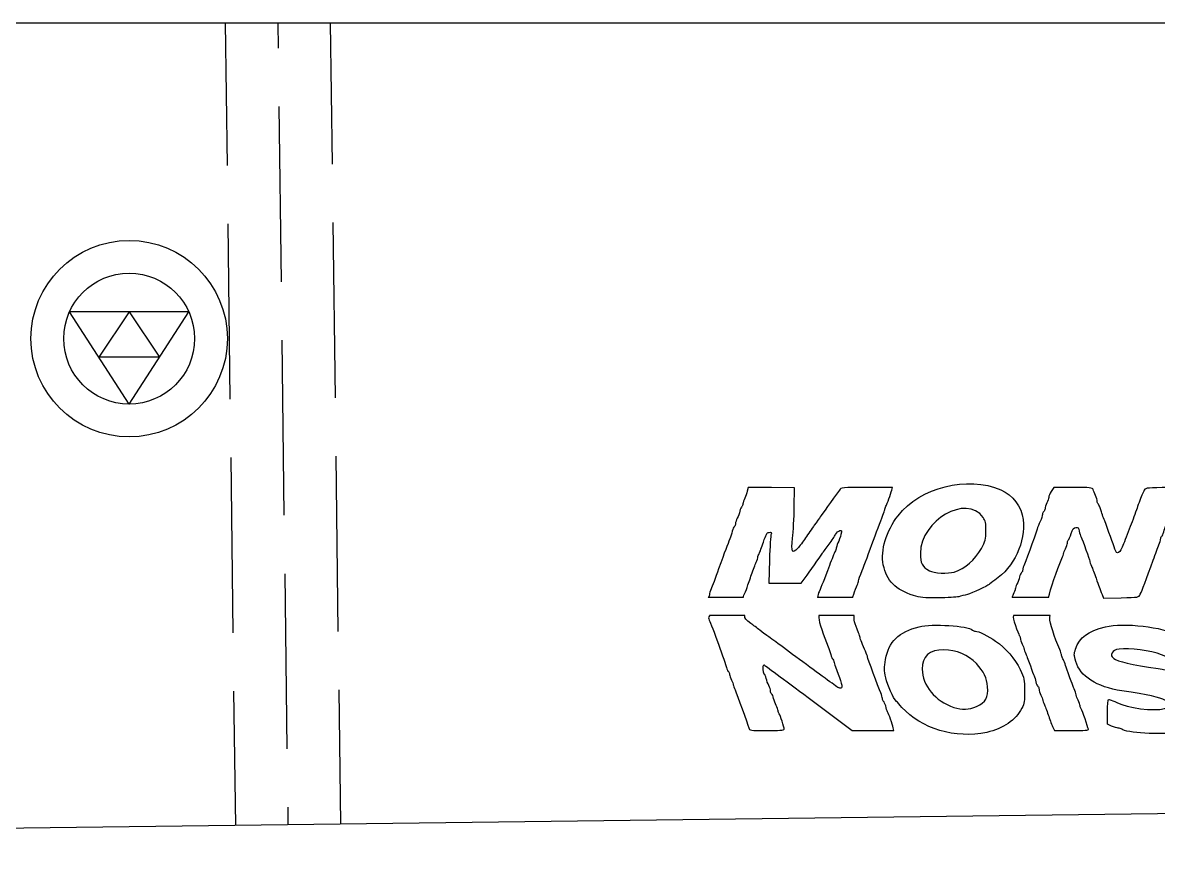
# Model space of a CAD drawing. Header units: centimetres. Extents: x 56783 to 57745, y 15612 to 15912.
# Drawn here: x 56953.47 to 56975.08, y 15755.68 to 15771.57 of the extents above; entities that cross this region are included whole.
import ezdxf

# ---------------------------------------------------------------- set-up
doc = ezdxf.new("R2010")
doc.units = ezdxf.units.CM
doc.header["$MEASUREMENT"] = 0
for name, color, linetype in [('Exterior', 7, 'Continuous'), ('Kerf', 1, 'Continuous'), ('Publicidades 3', 2, 'Continuous')]:
    doc.layers.add(name, color=color, linetype=linetype)

msp = doc.modelspace()

# ---------------------------------------------------------------- linework, layer by layer
at = {"layer": 'Exterior'}
for p, q in [((56948.04, 15771.572), (56984.422, 15771.572)), ((56995.117, 15756.778), (56908.407, 15755.678))]:
    msp.add_line(p, q, dxfattribs=at)
at = {"layer": 'Kerf'}
for p, q in [((56957.327, 15771.572), (56957.362, 15768.855)), ((56958.327, 15771.572), (56958.333, 15771.09)), ((56959.327, 15771.572), (56959.362, 15768.881)), ((56958.347, 15769.979), (56958.39, 15766.646)), ((56957.376, 15767.744), (56957.418, 15764.411)), ((56959.376, 15767.77), (56959.418, 15764.437)), ((56958.404, 15765.535), (56958.446, 15762.202)), ((56957.432, 15763.3), (56957.474, 15759.967)), ((56959.432, 15763.326), (56959.474, 15759.992)), ((56958.46, 15761.091), (56958.503, 15757.758)), ((56957.488, 15758.856), (56957.521, 15756.301)), ((56959.488, 15758.881), (56959.521, 15756.326)), ((56958.517, 15756.647), (56958.521, 15756.313))]:
    msp.add_line(p, q, dxfattribs=at)
at = {"layer": 'Publicidades 3'}
for p, q in [((56956.636, 15766.074), (56954.365, 15766.074)), ((56955.5, 15764.318), (56954.365, 15766.074)), ((56955.5, 15766.074), (56954.925, 15765.207)), ((56955.5, 15764.318), (56956.636, 15766.074)), ((56955.5, 15766.074), (56956.075, 15765.207)), ((56956.075, 15765.207), (56954.925, 15765.207)), ((56967.186, 15760.639), (56966.519, 15760.639)), ((56969.271, 15760.639), (56968.6, 15760.639)), ((56972.998, 15760.639), (56972.301, 15760.639)), ((56967.214, 15760.293), (56966.547, 15760.293)), ((56969.299, 15760.293), (56968.628, 15760.293)), ((56973.026, 15760.293), (56972.329, 15760.293))]:
    msp.add_line(p, q, dxfattribs=at)
for radius in [1.869, 1.245]:
    msp.add_circle((56955.5, 15765.563), radius, dxfattribs=at)
for points, knots in [([(56971.286, 15760.652), (56971.323, 15760.664), (56971.399, 15760.683), (56971.451, 15760.697), (56971.539, 15760.719), (56971.839, 15760.858), (56971.865, 15760.887), (56971.872, 15760.894), (56971.922, 15760.932), (56971.974, 15760.967), (56972.336, 15761.213), (56972.565, 15761.7), (56972.513, 15762.119), (56972.483, 15762.367), (56972.317, 15762.59), (56972.09, 15762.687), (56971.449, 15762.961), (56970.555, 15762.736), (56970.134, 15762.195), (56969.907, 15761.904), (56969.795, 15761.535), (56969.852, 15761.26), (56969.916, 15760.958), (56970.084, 15760.785), (56970.427, 15760.674), (56970.543, 15760.638), (56970.635, 15760.629), (56970.893, 15760.631), (56971.07, 15760.633), (56971.245, 15760.643), (56971.286, 15760.652), (56971.286, 15760.652), (56971.286, 15760.652), (56971.286, 15760.652)], [0, 0, 0, 0, 0.090909, 0.090909, 0.090909, 0.181818, 0.181818, 0.181818, 0.272727, 0.272727, 0.272727, 0.363636, 0.363636, 0.363636, 0.454545, 0.454545, 0.454545, 0.545455, 0.545455, 0.545455, 0.636364, 0.636364, 0.636364, 0.727273, 0.727273, 0.727273, 0.818182, 0.818182, 0.818182, 0.909091, 0.909091, 0.909091, 1, 1, 1, 1]), ([(56969.271, 15760.639), (56969.275, 15760.658), (56969.281, 15760.677), (56969.289, 15760.7), (56969.31, 15760.759), (56969.339, 15760.837), (56969.353, 15760.872), (56969.37, 15760.91), (56969.381, 15760.948), (56969.381, 15760.958), (56969.381, 15760.969), (56969.412, 15761.057), (56969.45, 15761.152), (56969.488, 15761.248), (56969.585, 15761.506), (56969.665, 15761.729), (56969.746, 15761.949), (56969.828, 15762.164), (56969.845, 15762.207), (56969.864, 15762.247), (56969.878, 15762.292), (56969.878, 15762.306), (56969.878, 15762.32), (56969.888, 15762.351), (56969.902, 15762.374), (56969.928, 15762.422), (56969.994, 15762.602), (56970.013, 15762.68), (56970.013, 15762.68), (56970.025, 15762.734), (56970.025, 15762.734), (56970.025, 15762.734), (56969.54, 15762.734), (56969.54, 15762.734), (56969.062, 15762.734), (56969.053, 15762.734), (56969.015, 15762.682), (56968.878, 15762.49), (56968.679, 15762.211), (56968.653, 15762.173), (56968.636, 15762.15), (56968.587, 15762.076), (56968.539, 15762.013), (56968.492, 15761.946), (56968.419, 15761.838), (56968.371, 15761.771), (56968.326, 15761.703), (56968.258, 15761.613), (56968.22, 15761.573), (56968.116, 15761.459), (56968.095, 15761.502), (56968.125, 15761.767), (56968.139, 15761.89), (56968.154, 15762.154), (56968.156, 15762.356), (56968.156, 15762.356), (56968.163, 15762.722), (56968.163, 15762.722), (56968.163, 15762.722), (56967.721, 15762.729), (56967.721, 15762.729), (56967.721, 15762.729), (56967.281, 15762.734), (56967.281, 15762.734), (56967.281, 15762.734), (56967.264, 15762.663), (56967.264, 15762.663), (56967.255, 15762.623), (56967.233, 15762.561), (56967.215, 15762.526), (56967.196, 15762.49), (56967.181, 15762.443), (56967.181, 15762.422), (56967.181, 15762.401), (56967.172, 15762.377), (56967.16, 15762.367), (56967.148, 15762.36), (56967.132, 15762.322), (56967.122, 15762.282), (56967.113, 15762.242), (56967.092, 15762.183), (56967.073, 15762.147), (56967.054, 15762.112), (56967.039, 15762.065), (56967.039, 15762.043), (56967.039, 15762.022), (56967.03, 15761.998), (56967.018, 15761.989), (56967.006, 15761.982), (56966.987, 15761.942), (56966.978, 15761.899), (56966.971, 15761.859), (56966.95, 15761.793), (56966.933, 15761.752), (56966.886, 15761.641), (56966.838, 15761.516), (56966.718, 15761.185), (56966.659, 15761.014), (56966.592, 15760.844), (56966.576, 15760.801), (56966.557, 15760.761), (56966.543, 15760.714), (56966.543, 15760.695), (56966.543, 15760.678), (56966.533, 15760.656), (56966.519, 15760.639)], [0.1564698, 0.1564698, 0.1564698, 0.1564698, 0.1594203, 0.1594203, 0.1594203, 0.173913, 0.173913, 0.173913, 0.1884058, 0.1884058, 0.1884058, 0.2028986, 0.2028986, 0.2028986, 0.2173913, 0.2173913, 0.2173913, 0.2318841, 0.2318841, 0.2318841, 0.2463768, 0.2463768, 0.2463768, 0.2608696, 0.2608696, 0.2608696, 0.2753623, 0.2753623, 0.2753623, 0.2898551, 0.2898551, 0.2898551, 0.3043478, 0.3043478, 0.3043478, 0.3188406, 0.3188406, 0.3188406, 0.3333333, 0.3333333, 0.3333333, 0.3478261, 0.3478261, 0.3478261, 0.3623188, 0.3623188, 0.3623188, 0.3768116, 0.3768116, 0.3768116, 0.3913043, 0.3913043, 0.3913043, 0.4057971, 0.4057971, 0.4057971, 0.4202899, 0.4202899, 0.4202899, 0.4347826, 0.4347826, 0.4347826, 0.4492754, 0.4492754, 0.4492754, 0.4637681, 0.4637681, 0.4637681, 0.4782609, 0.4782609, 0.4782609, 0.4927536, 0.4927536, 0.4927536, 0.5072464, 0.5072464, 0.5072464, 0.5217391, 0.5217391, 0.5217391, 0.5362319, 0.5362319, 0.5362319, 0.5507246, 0.5507246, 0.5507246, 0.5652174, 0.5652174, 0.5652174, 0.5797101, 0.5797101, 0.5797101, 0.5942029, 0.5942029, 0.5942029, 0.6086957, 0.6086957, 0.6086957, 0.6231884, 0.6231884, 0.6231884, 0.6376812, 0.6376812, 0.6376812, 0.6506235, 0.6506235, 0.6506235, 0.6506235]), ([(56972.998, 15760.639), (56973.028, 15760.782), (56973.154, 15761.153), (56973.251, 15761.379), (56973.27, 15761.419), (56973.284, 15761.461), (56973.284, 15761.476), (56973.284, 15761.487), (56973.301, 15761.53), (56973.32, 15761.565), (56973.339, 15761.603), (56973.355, 15761.651), (56973.355, 15761.672), (56973.355, 15761.693), (56973.363, 15761.717), (56973.372, 15761.726), (56973.384, 15761.736), (56973.407, 15761.793), (56973.426, 15761.854), (56973.452, 15761.937), (56973.476, 15761.968), (56973.514, 15761.972), (56973.554, 15761.979), (56973.568, 15761.965), (56973.58, 15761.901), (56973.59, 15761.859), (56973.606, 15761.809), (56973.616, 15761.788), (56973.644, 15761.736), (56973.781, 15761.353), (56973.781, 15761.329), (56973.781, 15761.319), (56973.795, 15761.277), (56973.814, 15761.237), (56973.831, 15761.194), (56973.871, 15761.092), (56973.9, 15761.007), (56973.952, 15760.853), (56973.966, 15760.818), (56974.015, 15760.693), (56974.015, 15760.693), (56974.041, 15760.626), (56974.041, 15760.626), (56974.041, 15760.626), (56974.377, 15760.633), (56974.377, 15760.633), (56974.711, 15760.641), (56974.713, 15760.641), (56974.742, 15760.7), (56974.772, 15760.761), (56974.86, 15760.991), (56974.988, 15761.35), (56975.03, 15761.466), (56975.08, 15761.596), (56975.096, 15761.639), (56975.115, 15761.679), (56975.13, 15761.729), (56975.13, 15761.748), (56975.13, 15761.769), (56975.139, 15761.79), (56975.151, 15761.8), (56975.163, 15761.807), (56975.179, 15761.845), (56975.189, 15761.885), (56975.198, 15761.925), (56975.219, 15761.984), (56975.238, 15762.02), (56975.257, 15762.055), (56975.271, 15762.102), (56975.271, 15762.124), (56975.271, 15762.145), (56975.281, 15762.169), (56975.293, 15762.178), (56975.305, 15762.185), (56975.321, 15762.221), (56975.331, 15762.261), (56975.338, 15762.299), (56975.378, 15762.41), (56975.416, 15762.509), (56975.454, 15762.609), (56975.484, 15762.701), (56975.484, 15762.713), (56975.484, 15762.727), (56975.357, 15762.732), (56975.16, 15762.729), (56974.841, 15762.722), (56974.836, 15762.722), (56974.808, 15762.663), (56974.756, 15762.554), (56974.73, 15762.486), (56974.69, 15762.367), (56974.668, 15762.301), (56974.614, 15762.152), (56974.569, 15762.036), (56974.524, 15761.918), (56974.46, 15761.75), (56974.425, 15761.658), (56974.351, 15761.471), (56974.299, 15761.438), (56974.261, 15761.556), (56974.228, 15761.655), (56974.129, 15761.925), (56974.065, 15762.095), (56974.037, 15762.166), (56974.004, 15762.263), (56973.989, 15762.308), (56973.978, 15762.353), (56973.956, 15762.401), (56973.944, 15762.412), (56973.933, 15762.427), (56973.923, 15762.45), (56973.923, 15762.469), (56973.923, 15762.488), (56973.909, 15762.535), (56973.89, 15762.576), (56973.871, 15762.618), (56973.852, 15762.67), (56973.843, 15762.691), (56973.831, 15762.729), (56973.791, 15762.734), (56973.462, 15762.734), (56973.462, 15762.734), (56973.095, 15762.734), (56973.095, 15762.734), (56973.095, 15762.734), (56973.048, 15762.656), (56973.048, 15762.656), (56973.022, 15762.616), (56973.001, 15762.564), (56973.001, 15762.542), (56973.001, 15762.521), (56972.984, 15762.471), (56972.965, 15762.436), (56972.946, 15762.398), (56972.93, 15762.348), (56972.93, 15762.327), (56972.93, 15762.306), (56972.918, 15762.28), (56972.906, 15762.273), (56972.892, 15762.266), (56972.882, 15762.24), (56972.882, 15762.218), (56972.88, 15762.197), (56972.861, 15762.136), (56972.835, 15762.084), (56972.809, 15762.031), (56972.79, 15761.979), (56972.788, 15761.968), (56972.788, 15761.942), (56972.587, 15761.388), (56972.537, 15761.275), (56972.518, 15761.234), (56972.504, 15761.185), (56972.504, 15761.166), (56972.504, 15761.144), (56972.494, 15761.123), (56972.483, 15761.114), (56972.471, 15761.107), (56972.454, 15761.069), (56972.445, 15761.029), (56972.435, 15760.988), (56972.414, 15760.929), (56972.395, 15760.894), (56972.376, 15760.858), (56972.362, 15760.816), (56972.362, 15760.799), (56972.362, 15760.782), (56972.345, 15760.735), (56972.324, 15760.695), (56972.312, 15760.673), (56972.304, 15760.656), (56972.301, 15760.639)], [0.1293502, 0.1293502, 0.1293502, 0.1293502, 0.1395349, 0.1395349, 0.1395349, 0.1511628, 0.1511628, 0.1511628, 0.1627907, 0.1627907, 0.1627907, 0.1744186, 0.1744186, 0.1744186, 0.1860465, 0.1860465, 0.1860465, 0.1976744, 0.1976744, 0.1976744, 0.2093023, 0.2093023, 0.2093023, 0.2209302, 0.2209302, 0.2209302, 0.2325581, 0.2325581, 0.2325581, 0.244186, 0.244186, 0.244186, 0.255814, 0.255814, 0.255814, 0.2674419, 0.2674419, 0.2674419, 0.2790698, 0.2790698, 0.2790698, 0.2906977, 0.2906977, 0.2906977, 0.3023256, 0.3023256, 0.3023256, 0.3139535, 0.3139535, 0.3139535, 0.3255814, 0.3255814, 0.3255814, 0.3372093, 0.3372093, 0.3372093, 0.3488372, 0.3488372, 0.3488372, 0.3604651, 0.3604651, 0.3604651, 0.372093, 0.372093, 0.372093, 0.3837209, 0.3837209, 0.3837209, 0.3953488, 0.3953488, 0.3953488, 0.4069767, 0.4069767, 0.4069767, 0.4186047, 0.4186047, 0.4186047, 0.4302326, 0.4302326, 0.4302326, 0.4418605, 0.4418605, 0.4418605, 0.4534884, 0.4534884, 0.4534884, 0.4651163, 0.4651163, 0.4651163, 0.4767442, 0.4767442, 0.4767442, 0.4883721, 0.4883721, 0.4883721, 0.5, 0.5, 0.5, 0.5116279, 0.5116279, 0.5116279, 0.5232558, 0.5232558, 0.5232558, 0.5348837, 0.5348837, 0.5348837, 0.5465116, 0.5465116, 0.5465116, 0.5581395, 0.5581395, 0.5581395, 0.5697674, 0.5697674, 0.5697674, 0.5813953, 0.5813953, 0.5813953, 0.5930233, 0.5930233, 0.5930233, 0.6046512, 0.6046512, 0.6046512, 0.6162791, 0.6162791, 0.6162791, 0.627907, 0.627907, 0.627907, 0.6395349, 0.6395349, 0.6395349, 0.6511628, 0.6511628, 0.6511628, 0.6627907, 0.6627907, 0.6627907, 0.6744186, 0.6744186, 0.6744186, 0.6860465, 0.6860465, 0.6860465, 0.6976744, 0.6976744, 0.6976744, 0.7093023, 0.7093023, 0.7093023, 0.7209302, 0.7209302, 0.7209302, 0.7325581, 0.7325581, 0.7325581, 0.744186, 0.744186, 0.744186, 0.755814, 0.755814, 0.755814, 0.7674419, 0.7674419, 0.7674419, 0.7790698, 0.7790698, 0.7790698, 0.782698, 0.782698, 0.782698, 0.782698]), ([(56970.73, 15761.147), (56970.593, 15761.22), (56970.555, 15761.291), (56970.557, 15761.478), (56970.566, 15762.112), (56971.432, 15762.609), (56971.752, 15762.162), (56971.797, 15762.095), (56971.806, 15762.055), (56971.806, 15761.906), (56971.804, 15761.745), (56971.794, 15761.712), (56971.718, 15761.573), (56971.595, 15761.353), (56971.402, 15761.185), (56971.203, 15761.123), (56971.082, 15761.088), (56970.815, 15761.099), (56970.73, 15761.147), (56970.73, 15761.147), (56970.73, 15761.147), (56970.73, 15761.147)], [0, 0, 0, 0, 0.142857, 0.142857, 0.142857, 0.285714, 0.285714, 0.285714, 0.428571, 0.428571, 0.428571, 0.571429, 0.571429, 0.571429, 0.714286, 0.714286, 0.714286, 0.857143, 0.857143, 0.857143, 1, 1, 1, 1]), ([(56967.186, 15760.639), (56967.188, 15760.652), (56967.193, 15760.666), (56967.2, 15760.681), (56967.215, 15760.712), (56967.243, 15760.778), (56967.259, 15760.83), (56967.278, 15760.882), (56967.316, 15760.993), (56967.345, 15761.078), (56967.375, 15761.163), (56967.413, 15761.265), (56967.432, 15761.308), (56967.451, 15761.348), (56967.465, 15761.393), (56967.465, 15761.407), (56967.465, 15761.421), (56967.477, 15761.452), (56967.489, 15761.476), (56967.503, 15761.497), (56967.539, 15761.596), (56967.569, 15761.693), (56967.617, 15761.838), (56967.636, 15761.873), (56967.678, 15761.878), (56967.721, 15761.885), (56967.728, 15761.878), (56967.716, 15761.845), (56967.707, 15761.823), (56967.695, 15761.603), (56967.685, 15761.357), (56967.685, 15761.357), (56967.671, 15760.913), (56967.671, 15760.913), (56967.671, 15760.913), (56968.291, 15760.913), (56968.291, 15760.913), (56968.291, 15760.913), (56968.364, 15761.012), (56968.364, 15761.012), (56968.447, 15761.125), (56968.641, 15761.4), (56968.695, 15761.48), (56968.714, 15761.509), (56968.771, 15761.587), (56968.821, 15761.653), (56968.87, 15761.722), (56968.927, 15761.804), (56968.944, 15761.838), (56968.963, 15761.873), (56968.998, 15761.906), (56969.022, 15761.911), (56969.064, 15761.923), (56969.067, 15761.916), (56969.045, 15761.838), (56969.034, 15761.79), (56969.008, 15761.719), (56968.989, 15761.677), (56968.97, 15761.636), (56968.956, 15761.591), (56968.956, 15761.577), (56968.956, 15761.563), (56968.946, 15761.532), (56968.932, 15761.509), (56968.92, 15761.487), (56968.87, 15761.367), (56968.825, 15761.244), (56968.721, 15760.969), (56968.676, 15760.853), (56968.631, 15760.749), (56968.618, 15760.719), (56968.606, 15760.677), (56968.6, 15760.639)], [0.105111, 0.105111, 0.105111, 0.105111, 0.1111111, 0.1111111, 0.1111111, 0.1388889, 0.1388889, 0.1388889, 0.1666667, 0.1666667, 0.1666667, 0.1944444, 0.1944444, 0.1944444, 0.2222222, 0.2222222, 0.2222222, 0.25, 0.25, 0.25, 0.2777778, 0.2777778, 0.2777778, 0.3055556, 0.3055556, 0.3055556, 0.3333333, 0.3333333, 0.3333333, 0.3611111, 0.3611111, 0.3611111, 0.3888889, 0.3888889, 0.3888889, 0.4166667, 0.4166667, 0.4166667, 0.4444444, 0.4444444, 0.4444444, 0.4722222, 0.4722222, 0.4722222, 0.5, 0.5, 0.5, 0.5277778, 0.5277778, 0.5277778, 0.5555556, 0.5555556, 0.5555556, 0.5833333, 0.5833333, 0.5833333, 0.6111111, 0.6111111, 0.6111111, 0.6388889, 0.6388889, 0.6388889, 0.6666667, 0.6666667, 0.6666667, 0.6944444, 0.6944444, 0.6944444, 0.7222222, 0.7222222, 0.7222222, 0.7417491, 0.7417491, 0.7417491, 0.7417491]), ([(56966.547, 15760.293), (56966.546, 15760.291), (56966.544, 15760.289), (56966.542, 15760.287), (56966.523, 15760.268), (56966.521, 15760.245), (56966.54, 15760.207), (56966.58, 15760.124), (56966.85, 15759.381), (56966.869, 15759.306), (56966.876, 15759.27), (56966.892, 15759.235), (56966.904, 15759.228), (56966.916, 15759.22), (56966.926, 15759.197), (56966.926, 15759.176), (56966.926, 15759.154), (56966.942, 15759.105), (56966.961, 15759.067), (56966.98, 15759.031), (56966.997, 15758.989), (56966.997, 15758.977), (56966.997, 15758.963), (56967.011, 15758.92), (56967.03, 15758.88), (56967.065, 15758.795), (56967.269, 15758.241), (56967.292, 15758.158), (56967.306, 15758.109), (56967.316, 15758.106), (56967.638, 15758.106), (56967.853, 15758.106), (56967.966, 15758.116), (56967.966, 15758.132), (56967.966, 15758.173), (56967.891, 15758.4), (56967.869, 15758.423), (56967.858, 15758.437), (56967.848, 15758.464), (56967.848, 15758.482), (56967.848, 15758.504), (56967.834, 15758.549), (56967.815, 15758.584), (56967.796, 15758.62), (56967.775, 15758.679), (56967.765, 15758.719), (56967.756, 15758.759), (56967.739, 15758.797), (56967.727, 15758.804), (56967.716, 15758.814), (56967.706, 15758.837), (56967.706, 15758.859), (56967.706, 15758.88), (56967.692, 15758.927), (56967.673, 15758.963), (56967.654, 15758.998), (56967.633, 15759.057), (56967.623, 15759.097), (56967.614, 15759.138), (56967.597, 15759.176), (56967.586, 15759.183), (56967.564, 15759.197), (56967.555, 15759.36), (56967.576, 15759.36), (56967.583, 15759.36), (56967.964, 15759.079), (56968.423, 15758.733), (56968.423, 15758.733), (56969.26, 15758.106), (56969.26, 15758.106), (56969.26, 15758.106), (56970.053, 15758.106), (56970.053, 15758.106), (56970.053, 15758.106), (56970.041, 15758.158), (56970.041, 15758.158)], [0.6506235, 0.6506235, 0.6506235, 0.6506235, 0.6521739, 0.6521739, 0.6521739, 0.6666667, 0.6666667, 0.6666667, 0.6811594, 0.6811594, 0.6811594, 0.6956522, 0.6956522, 0.6956522, 0.7101449, 0.7101449, 0.7101449, 0.7246377, 0.7246377, 0.7246377, 0.7391304, 0.7391304, 0.7391304, 0.7536232, 0.7536232, 0.7536232, 0.7681159, 0.7681159, 0.7681159, 0.7826087, 0.7826087, 0.7826087, 0.7971014, 0.7971014, 0.7971014, 0.8115942, 0.8115942, 0.8115942, 0.826087, 0.826087, 0.826087, 0.8405797, 0.8405797, 0.8405797, 0.8550725, 0.8550725, 0.8550725, 0.8695652, 0.8695652, 0.8695652, 0.884058, 0.884058, 0.884058, 0.8985507, 0.8985507, 0.8985507, 0.9130435, 0.9130435, 0.9130435, 0.9275362, 0.9275362, 0.9275362, 0.942029, 0.942029, 0.942029, 0.9565217, 0.9565217, 0.9565217, 0.9710145, 0.9710145, 0.9710145, 0.9855072, 0.9855072, 0.9855072, 1, 1, 1, 1]), ([(56968.321, 15759.412), (56967.964, 15759.677), (56967.654, 15759.904), (56967.633, 15759.918), (56967.612, 15759.93), (56967.552, 15759.973), (56967.5, 15760.015), (56967.451, 15760.058), (56967.373, 15760.115), (56967.33, 15760.145), (56967.243, 15760.205), (56967.208, 15760.245), (56967.214, 15760.293)], [0, 0, 0, 0, 0.0277778, 0.0277778, 0.0277778, 0.0555556, 0.0555556, 0.0555556, 0.0833333, 0.0833333, 0.0833333, 0.105111, 0.105111, 0.105111, 0.105111]), ([(56968.628, 15760.293), (56968.625, 15760.277), (56968.624, 15760.262), (56968.624, 15760.249), (56968.624, 15760.186), (56968.716, 15759.904), (56968.804, 15759.703), (56968.82, 15759.663), (56968.844, 15759.597), (56968.851, 15759.556), (56968.861, 15759.514), (56968.879, 15759.474), (56968.891, 15759.466), (56968.903, 15759.457), (56968.913, 15759.438), (56968.913, 15759.419), (56968.913, 15759.4), (56968.924, 15759.358), (56968.939, 15759.32), (56969.019, 15759.126), (56969.076, 15758.948), (56969.062, 15758.93), (56969.055, 15758.915), (56969.031, 15758.911), (56969.01, 15758.918), (56968.988, 15758.922), (56968.678, 15759.145), (56968.321, 15759.412), (56968.321, 15759.412), (56968.321, 15759.412), (56968.321, 15759.412)], [0.7417491, 0.7417491, 0.7417491, 0.7417491, 0.75, 0.75, 0.75, 0.7777778, 0.7777778, 0.7777778, 0.8055556, 0.8055556, 0.8055556, 0.8333333, 0.8333333, 0.8333333, 0.8611111, 0.8611111, 0.8611111, 0.8888889, 0.8888889, 0.8888889, 0.9166667, 0.9166667, 0.9166667, 0.9444444, 0.9444444, 0.9444444, 0.9722222, 0.9722222, 0.9722222, 1, 1, 1, 1]), ([(56970.041, 15758.158), (56970.024, 15758.234), (56969.958, 15758.419), (56969.932, 15758.461), (56969.92, 15758.482), (56969.904, 15758.532), (56969.897, 15758.575), (56969.887, 15758.615), (56969.868, 15758.655), (56969.856, 15758.662), (56969.845, 15758.672), (56969.835, 15758.693), (56969.835, 15758.714), (56969.835, 15758.733), (56969.821, 15758.783), (56969.802, 15758.823), (56969.755, 15758.934), (56969.551, 15759.49), (56969.551, 15759.511), (56969.551, 15759.521), (56969.535, 15759.568), (56969.513, 15759.616), (56969.492, 15759.665), (56969.461, 15759.739), (56969.442, 15759.781), (56969.424, 15759.824), (56969.409, 15759.869), (56969.409, 15759.88), (56969.409, 15759.892), (56969.398, 15759.93), (56969.381, 15759.968), (56969.304, 15760.16), (56969.283, 15760.22), (56969.299, 15760.293)], [0, 0, 0, 0, 0.0144928, 0.0144928, 0.0144928, 0.0289855, 0.0289855, 0.0289855, 0.0434783, 0.0434783, 0.0434783, 0.057971, 0.057971, 0.057971, 0.0724638, 0.0724638, 0.0724638, 0.0869565, 0.0869565, 0.0869565, 0.1014493, 0.1014493, 0.1014493, 0.115942, 0.115942, 0.115942, 0.1304348, 0.1304348, 0.1304348, 0.1449275, 0.1449275, 0.1449275, 0.1564698, 0.1564698, 0.1564698, 0.1564698]), ([(56971.82, 15758.073), (56972.132, 15758.142), (56972.371, 15758.305), (56972.489, 15758.532), (56972.537, 15758.622), (56972.544, 15758.672), (56972.541, 15758.866), (56972.541, 15759.076), (56972.534, 15759.107), (56972.456, 15759.268), (56972.362, 15759.469), (56972.179, 15759.679), (56971.99, 15759.807), (56971.848, 15759.904), (56971.657, 15759.999), (56971.605, 15759.999), (56971.586, 15759.999), (56971.562, 15760.008), (56971.548, 15760.02), (56971.465, 15760.1), (56970.777, 15760.143), (56970.533, 15760.082), (56970.145, 15759.985), (56969.953, 15759.798), (56969.894, 15759.459), (56969.866, 15759.303), (56969.868, 15759.256), (56969.899, 15759.112), (56969.934, 15758.958), (56970.039, 15758.728), (56970.102, 15758.662), (56970.119, 15758.648), (56970.164, 15758.596), (56970.207, 15758.549), (56970.564, 15758.142), (56971.228, 15757.945), (56971.82, 15758.073), (56971.82, 15758.073), (56971.82, 15758.073), (56971.82, 15758.073)], [0, 0, 0, 0, 0.076923, 0.076923, 0.076923, 0.153846, 0.153846, 0.153846, 0.230769, 0.230769, 0.230769, 0.307692, 0.307692, 0.307692, 0.384615, 0.384615, 0.384615, 0.461538, 0.461538, 0.461538, 0.538462, 0.538462, 0.538462, 0.615385, 0.615385, 0.615385, 0.692308, 0.692308, 0.692308, 0.769231, 0.769231, 0.769231, 0.846154, 0.846154, 0.846154, 0.923077, 0.923077, 0.923077, 1, 1, 1, 1]), ([(56972.329, 15760.293), (56972.32, 15760.255), (56972.332, 15760.215), (56972.366, 15760.108), (56972.397, 15760.015), (56972.43, 15759.93), (56972.44, 15759.916), (56972.451, 15759.904), (56972.461, 15759.878), (56972.461, 15759.857), (56972.461, 15759.838), (56972.477, 15759.791), (56972.496, 15759.753), (56972.515, 15759.717), (56972.532, 15759.675), (56972.532, 15759.663), (56972.532, 15759.649), (56972.546, 15759.606), (56972.565, 15759.566), (56972.582, 15759.523), (56972.622, 15759.422), (56972.65, 15759.336), (56972.678, 15759.251), (56972.709, 15759.166), (56972.721, 15759.147), (56972.731, 15759.126), (56972.747, 15759.076), (56972.754, 15759.034), (56972.764, 15758.993), (56972.783, 15758.953), (56972.794, 15758.946), (56972.806, 15758.937), (56972.816, 15758.913), (56972.816, 15758.892), (56972.816, 15758.87), (56972.832, 15758.821), (56972.851, 15758.783), (56972.87, 15758.747), (56972.887, 15758.705), (56972.887, 15758.693), (56972.887, 15758.679), (56972.901, 15758.636), (56972.92, 15758.596), (56972.939, 15758.553), (56972.974, 15758.456), (56973, 15758.378), (56973.026, 15758.298), (56973.062, 15758.206), (56973.078, 15758.17), (56973.078, 15758.17), (56973.107, 15758.106), (56973.107, 15758.106), (56973.107, 15758.106), (56973.438, 15758.106), (56973.438, 15758.106), (56973.691, 15758.106), (56973.764, 15758.113), (56973.755, 15758.135)], [0.782698, 0.782698, 0.782698, 0.782698, 0.7906977, 0.7906977, 0.7906977, 0.8023256, 0.8023256, 0.8023256, 0.8139535, 0.8139535, 0.8139535, 0.8255814, 0.8255814, 0.8255814, 0.8372093, 0.8372093, 0.8372093, 0.8488372, 0.8488372, 0.8488372, 0.8604651, 0.8604651, 0.8604651, 0.872093, 0.872093, 0.872093, 0.8837209, 0.8837209, 0.8837209, 0.8953488, 0.8953488, 0.8953488, 0.9069767, 0.9069767, 0.9069767, 0.9186047, 0.9186047, 0.9186047, 0.9302326, 0.9302326, 0.9302326, 0.9418605, 0.9418605, 0.9418605, 0.9534884, 0.9534884, 0.9534884, 0.9651163, 0.9651163, 0.9651163, 0.9767442, 0.9767442, 0.9767442, 0.9883721, 0.9883721, 0.9883721, 1, 1, 1, 1]), ([(56973.755, 15758.135), (56973.75, 15758.151), (56973.719, 15758.239), (56973.691, 15758.331), (56973.66, 15758.421), (56973.627, 15758.506), (56973.615, 15758.518), (56973.606, 15758.532), (56973.596, 15758.558), (56973.596, 15758.577), (56973.596, 15758.598), (56973.58, 15758.646), (56973.561, 15758.683), (56973.542, 15758.719), (56973.525, 15758.762), (56973.525, 15758.773), (56973.525, 15758.788), (56973.511, 15758.83), (56973.495, 15758.87), (56973.461, 15758.948), (56973.44, 15759.005), (56973.346, 15759.277), (56973.315, 15759.367), (56973.277, 15759.462), (56973.265, 15759.483), (56973.251, 15759.507), (56973.241, 15759.537), (56973.241, 15759.552), (56973.241, 15759.566), (56973.227, 15759.611), (56973.208, 15759.651), (56973.111, 15759.876), (56973.019, 15760.164), (56973.019, 15760.247), (56973.019, 15760.257), (56973.021, 15760.273), (56973.026, 15760.293)], [0, 0, 0, 0, 0.0116279, 0.0116279, 0.0116279, 0.0232558, 0.0232558, 0.0232558, 0.0348837, 0.0348837, 0.0348837, 0.0465116, 0.0465116, 0.0465116, 0.0581395, 0.0581395, 0.0581395, 0.0697674, 0.0697674, 0.0697674, 0.0813953, 0.0813953, 0.0813953, 0.0930233, 0.0930233, 0.0930233, 0.1046512, 0.1046512, 0.1046512, 0.1162791, 0.1162791, 0.1162791, 0.127907, 0.127907, 0.127907, 0.1293502, 0.1293502, 0.1293502, 0.1293502]), ([(56975.406, 15758.071), (56975.496, 15758.087), (56975.621, 15758.125), (56975.68, 15758.151), (56976.099, 15758.338), (56976.097, 15758.816), (56975.678, 15759.09), (56975.567, 15759.161), (56975.269, 15759.261), (56975.082, 15759.289), (56974.569, 15759.362), (56974.311, 15759.419), (56974.237, 15759.481), (56974.19, 15759.521), (56974.185, 15759.535), (56974.207, 15759.585), (56974.226, 15759.627), (56974.259, 15759.644), (56974.341, 15759.658), (56974.524, 15759.684), (56974.949, 15759.627), (56975.146, 15759.549), (56975.491, 15759.412), (56975.489, 15759.41), (56975.489, 15759.675), (56975.489, 15759.873), (56975.484, 15759.895), (56975.437, 15759.925), (56975.193, 15760.077), (56974.42, 15760.167), (56974.079, 15760.082), (56973.741, 15759.996), (56973.587, 15759.883), (56973.511, 15759.658), (56973.478, 15759.566), (56973.478, 15759.542), (56973.514, 15759.424), (56973.596, 15759.14), (56973.913, 15758.937), (56974.389, 15758.863), (56974.916, 15758.783), (56975.098, 15758.743), (56975.221, 15758.679), (56975.311, 15758.634), (56975.318, 15758.603), (56975.257, 15758.549), (56975.169, 15758.471), (56974.623, 15758.506), (56974.389, 15758.605), (56974.256, 15758.66), (56974.157, 15758.698), (56974.138, 15758.698), (56974.126, 15758.698), (56974.117, 15758.594), (56974.117, 15758.464), (56974.117, 15758.464), (56974.117, 15758.229), (56974.117, 15758.229), (56974.117, 15758.229), (56974.197, 15758.191), (56974.197, 15758.191), (56974.242, 15758.17), (56974.299, 15758.154), (56974.323, 15758.154), (56974.346, 15758.154), (56974.377, 15758.144), (56974.389, 15758.132), (56974.46, 15758.064), (56975.15, 15758.021), (56975.406, 15758.071), (56975.406, 15758.071), (56975.406, 15758.071), (56975.406, 15758.071)], [0, 0, 0, 0, 0.041667, 0.041667, 0.041667, 0.083333, 0.083333, 0.083333, 0.125, 0.125, 0.125, 0.166667, 0.166667, 0.166667, 0.208333, 0.208333, 0.208333, 0.25, 0.25, 0.25, 0.291667, 0.291667, 0.291667, 0.333333, 0.333333, 0.333333, 0.375, 0.375, 0.375, 0.416667, 0.416667, 0.416667, 0.458333, 0.458333, 0.458333, 0.5, 0.5, 0.5, 0.541667, 0.541667, 0.541667, 0.583333, 0.583333, 0.583333, 0.625, 0.625, 0.625, 0.666667, 0.666667, 0.666667, 0.708333, 0.708333, 0.708333, 0.75, 0.75, 0.75, 0.791667, 0.791667, 0.791667, 0.833333, 0.833333, 0.833333, 0.875, 0.875, 0.875, 0.916667, 0.916667, 0.916667, 0.958333, 0.958333, 0.958333, 1, 1, 1, 1]), ([(56971.193, 15758.549), (56970.84, 15758.667), (56970.594, 15758.963), (56970.592, 15759.275), (56970.592, 15759.521), (56970.729, 15759.644), (56971.004, 15759.644), (56971.238, 15759.644), (56971.47, 15759.545), (56971.623, 15759.381), (56971.765, 15759.228), (56971.825, 15759.107), (56971.836, 15758.939), (56971.853, 15758.736), (56971.803, 15758.648), (56971.626, 15758.568), (56971.479, 15758.501), (56971.351, 15758.494), (56971.193, 15758.549), (56971.193, 15758.549), (56971.193, 15758.549), (56971.193, 15758.549)], [0, 0, 0, 0, 0.142857, 0.142857, 0.142857, 0.285714, 0.285714, 0.285714, 0.428571, 0.428571, 0.428571, 0.571429, 0.571429, 0.571429, 0.714286, 0.714286, 0.714286, 0.857143, 0.857143, 0.857143, 1, 1, 1, 1])]:
    msp.add_open_spline(points, degree=3, knots=knots, dxfattribs=at)

doc.saveas('drawing.dxf')
